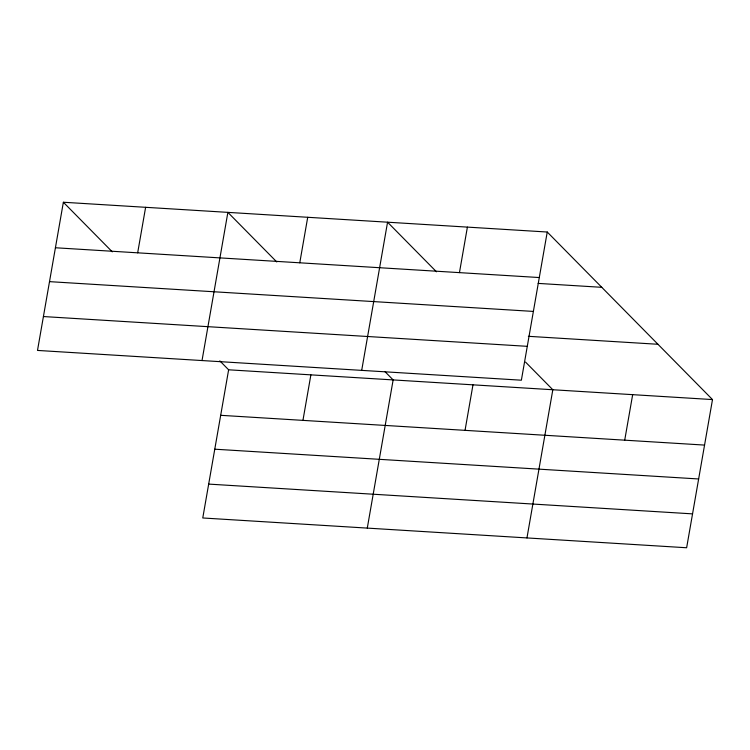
<?xml version="1.0" encoding="UTF-8"?>
<svg xmlns="http://www.w3.org/2000/svg" width="750" height="750" viewBox="0 0 750 750"><rect width="100%" height="100%" fill="white"/><g stroke="black" fill="none" stroke-linecap="round" stroke-linejoin="round"><path stroke-width="1.12" d="M63.366 202.247L37.5 350.428L521.372 380.203L547.238 232.022L63.366 202.247L112.284 251.85M137.672 252.825L145.622 207.309M202.022 360.553L227.878 212.372L276.806 261.975M219.806 360.853L228.628 369.797L202.762 517.978L686.634 547.753L712.5 399.572L547.238 232.022M299.775 262.8L307.716 217.284M302.944 420.375L310.884 374.859M361.697 370.378L387.562 222.197L436.481 271.8M367.284 528.103L393.141 379.922L385.125 371.784M459.45 272.634L467.4 227.109M465.038 430.35L472.978 384.834M526.959 537.928L552.825 389.747L525.553 362.1M624.712 440.175L632.663 394.659M55.416 247.762L539.297 277.547M538.134 283.397L601.772 287.316M49.5 281.644L533.381 311.419M528.366 336.309L657.966 344.278M43.416 316.547L527.288 346.331M228.628 369.797L712.5 399.572M220.678 415.312L704.559 445.087M214.772 449.194L698.644 478.969M208.678 484.097L692.55 513.872"/></g></svg>
